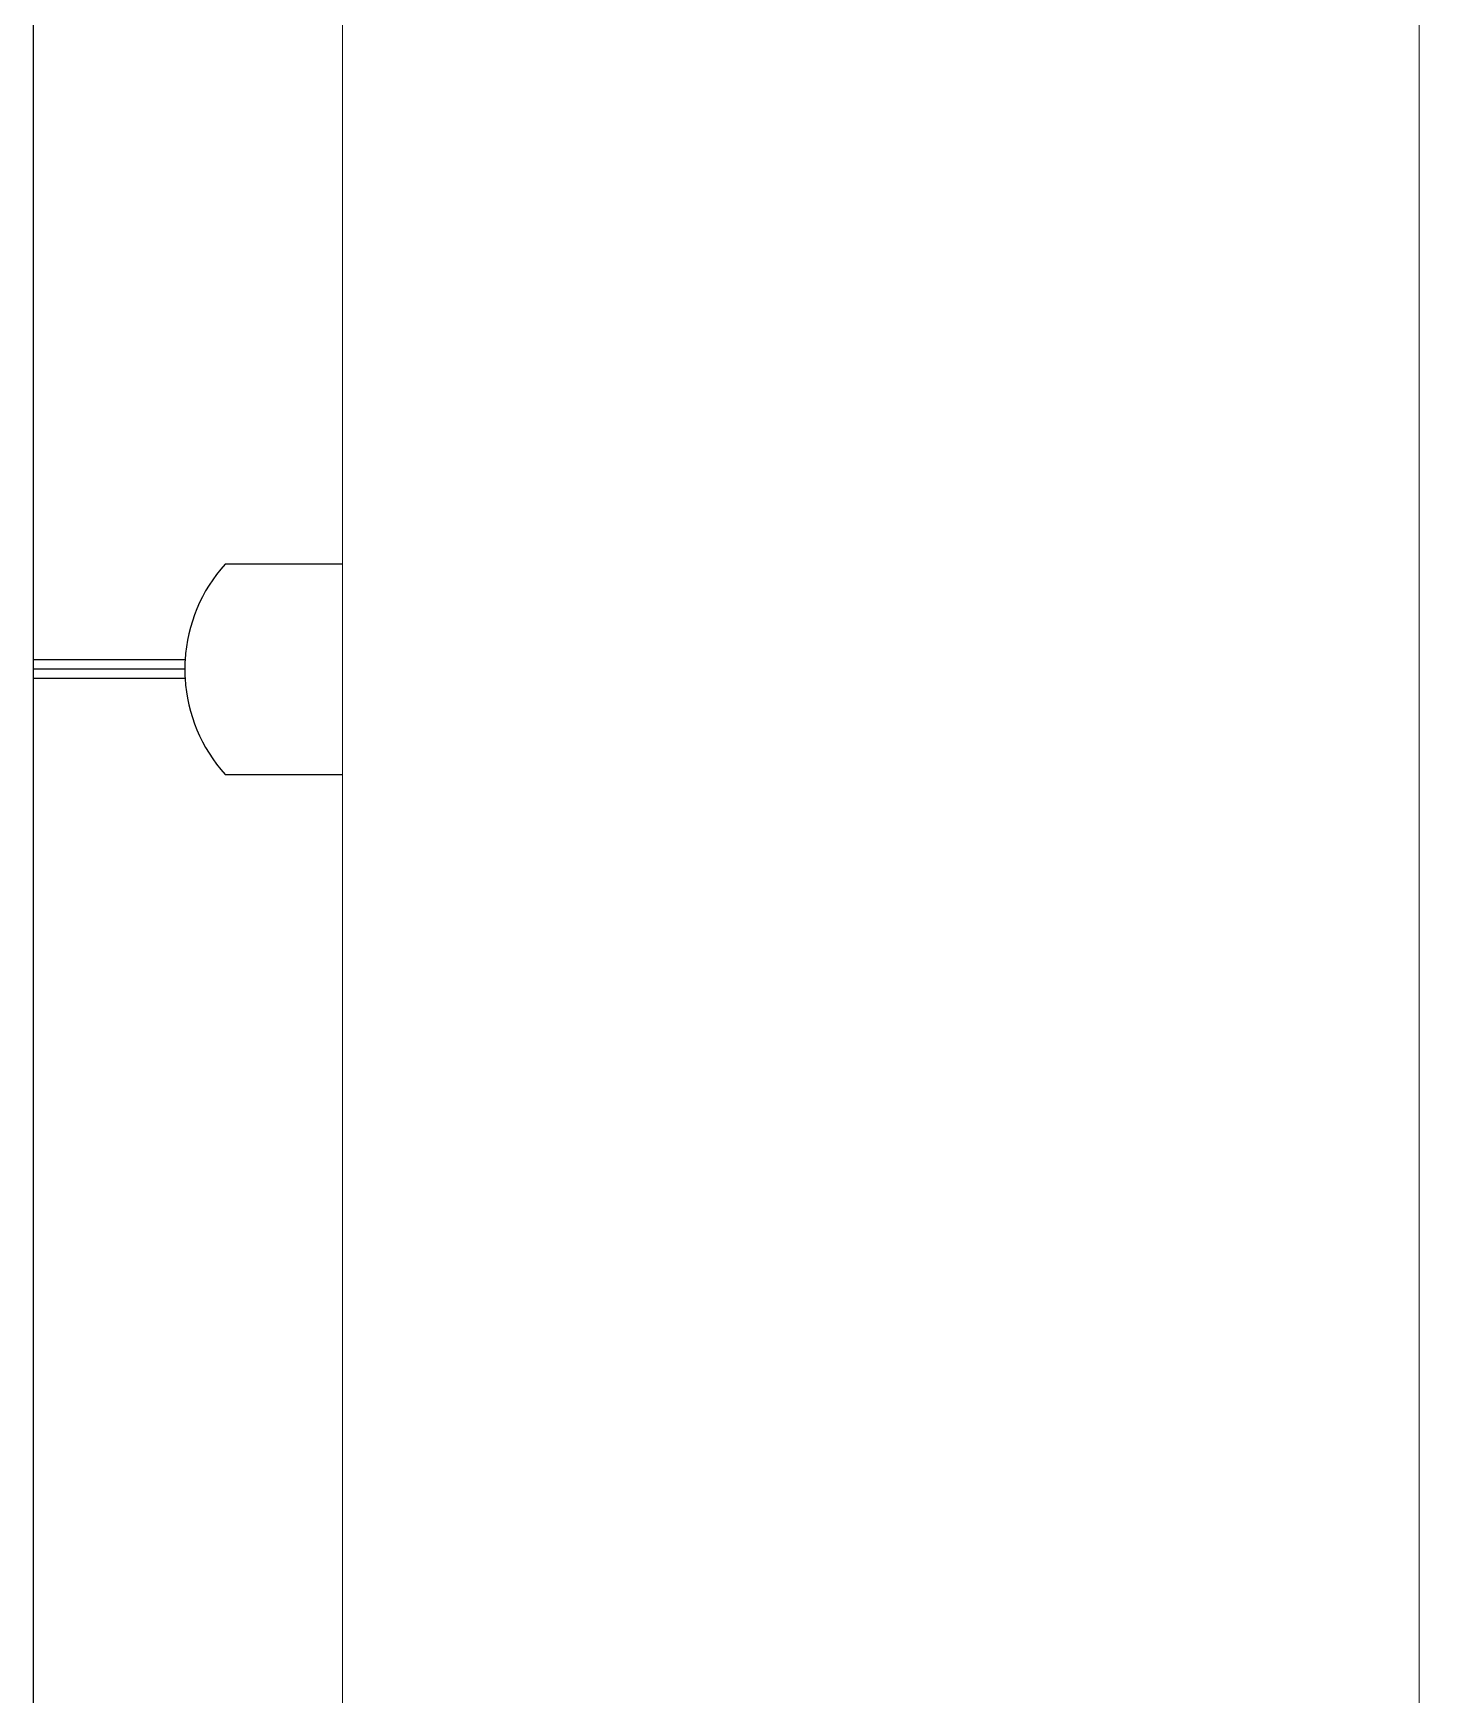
# Model space of a CAD drawing. Header units: millimetres. Extents: x 1359 to 3577, y 1336 to 3557.
# Drawn here: x 2756.6 to 2801.8, y 3234.8 to 3288.5 of the extents above; entities that cross this region are included whole.
import ezdxf

# ---------------------------------------------------------------- set-up
doc = ezdxf.new("R2010")
doc.units = ezdxf.units.MM
doc.set_wipeout_variables(frame=1)
doc.layers.add('000-PI-Oprema', color=30, linetype='Continuous', lineweight=5)

msp = doc.modelspace()

# ---------------------------------------------------------------- linework, layer by layer
for p, q in [((2756.571, 3313.47), (2756.571, 3268.233)), ((2849.571, 3285.933), (2783.571, 3285.933)), ((2781.571, 3283.933), (2781.571, 3244.933)), ((2770.373, 3271.333), (2762.77, 3271.333)), ((2756.571, 3268.233), (2756.571, 3267.933)), ((2761.48, 3268.233), (2756.571, 3268.233)), ((2781.571, 3268.233), (2771.662, 3268.233)), ((2756.571, 3267.933), (2756.571, 3267.633)), ((2761.471, 3267.933), (2756.571, 3267.933)), ((2781.573, 3267.933), (2771.671, 3267.933)), ((2756.571, 3267.633), (2756.571, 3218.083)), ((2761.48, 3267.633), (2756.571, 3267.633)), ((2781.571, 3267.633), (2771.662, 3267.633)), ((2762.77, 3264.533), (2770.373, 3264.533)), ((2783.571, 3242.933), (2849.571, 3242.933))]:
    msp.add_line(p, q)
for centre, radius, start, end in [((2783.571, 3283.933), 2, 90, 180), ((2766.571, 3267.933), 5.1, 138.1897, 176.6277), ((2766.571, 3267.933), 5.1, 3.3723, 41.8103), ((2766.571, 3267.933), 5.1, 183.3723, 221.8103), ((2766.571, 3267.933), 5.1, 318.1897, 356.6277), ((2783.571, 3244.933), 2, 180, 270)]:
    msp.add_arc(centre, radius, start, end)
for major_axis, start_param, end_param in [((5.1, 0), 3.082735, 3.141593), ((5.1, 0), 0, 0.058858), ((0, 5.1), 1.570796, 1.629654), ((5.1, 0), 6.224328, 6.283185)]:
    msp.add_ellipse((2766.571, 3267.933), major_axis=major_axis, ratio=1, start_param=start_param, end_param=end_param)

# ---------------------------------------------------------------- next in the draw order: wipeouts: each hides what was drawn before it
msp.add_wipeout([(2801.371, 3330.083), (2836.171, 3330.083), (2836.171, 3183.083), (2801.371, 3183.083)])

# ---------------------------------------------------------------- next in the draw order: linework, layer by layer
at = {"layer": '000-PI-Oprema', "color": 0, "linetype": 'ByBlock', "lineweight": 0}
msp.add_line((2801.371, 3317.763), (2801.371, 3204.345), dxfattribs=at)

# ---------------------------------------------------------------- next in the draw order: wipeouts: each hides what was drawn before it
msp.add_wipeout([(2766.571, 3330.083), (2801.371, 3330.083), (2801.371, 3183.076), (2766.571, 3183.076)])

# ---------------------------------------------------------------- next in the draw order: linework, layer by layer
at = {"color": 0, "linetype": 'ByBlock', "lineweight": 0, "ltscale": 0.25}
msp.add_lwpolyline([(2766.571, 3330.083), (2801.371, 3330.083), (2801.371, 3183.076), (2766.571, 3183.076), (2766.571, 3330.083)], dxfattribs=at)
at = {"layer": '000-PI-Oprema', "color": 0, "linetype": 'ByBlock', "lineweight": 0}
msp.add_open_spline([(2801.371, 3191.083), (2801.371, 3191.936), (2801.371, 3193.6), (2801.371, 3195.934), (2801.371, 3198.049), (2801.371, 3200.819), (2801.371, 3204.72), (2801.371, 3210.633), (2801.371, 3220.093), (2801.371, 3233.204), (2801.371, 3250.434), (2801.371, 3269.075), (2801.371, 3286.124), (2801.371, 3301.322), (2801.371, 3311.674), (2801.371, 3320.016), (2801.371, 3325.043), (2801.371, 3328.491), (2801.371, 3330.083)], degree=3, knots=[0, 0, 0, 0, 0.018357, 0.035822, 0.050221, 0.063898, 0.09543, 0.134182, 0.191169, 0.299064, 0.416456, 0.562341, 0.701008, 0.784589, 0.890964, 0.925157, 0.965428, 1, 1, 1, 1], dxfattribs=at)

doc.saveas('drawing.dxf')
